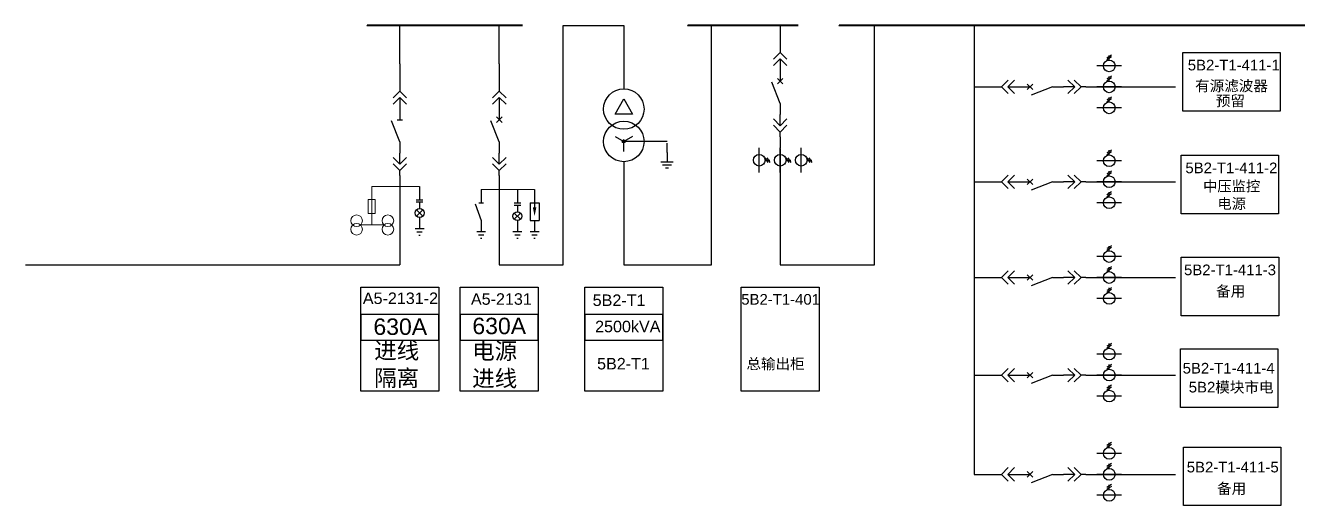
# Model space of a CAD drawing. Header units: metres. Extents: x 110 to 423, y 63 to 293.
# Drawn here: x 110.3 to 195.4, y 238.7 to 270.8 of the extents above; entities that cross this region are included whole.
import ezdxf
from ezdxf.enums import TextEntityAlignment as Align

# ---------------------------------------------------------------- set-up
doc = ezdxf.new("R2010")
doc.units = ezdxf.units.M
doc.header["$MEASUREMENT"] = 0
doc.linetypes.add('CENTER', pattern=[2, 1.25, -0.25, 0.25, -0.25])
doc.linetypes.add('CONTINOUS', pattern=[0])
doc.layers.get('0').update_dxf_attribs({"linetype": 'CONTINUOUS', "lineweight": 25})
doc.styles.add('Standard_copy2', font='arial.ttf')

# ---------------------------------------------------------------- blocks, each defined once
blk = doc.blocks.new('DYDQAA05')
at = {"color": 0}
blk.add_lwpolyline([(0, 0), (0, -7)], dxfattribs=at)
blk = doc.blocks.new('DYDQ0201')
at = {"color": 0}
for points in [[(0.86, -0.86), (-0.86, 0.86)], [(-0.86, -0.86), (0.86, 0.86)], [(0, -7), (-2.61, -0.37)]]:
    blk.add_lwpolyline(points, dxfattribs=at)
blk = doc.blocks.new('DYDQAA09')
at = {"color": 0}
blk.add_lwpolyline([(0, 0), (0, -3.5)], dxfattribs=at)
blk.add_lwpolyline([(0, 0), (0, -3.5)], dxfattribs=at)
blk.add_lwpolyline([(0, 0), (0, -3.5)], dxfattribs=at)
blk.add_lwpolyline([(0, 0), (0, -3.5)], dxfattribs=at)
blk.add_lwpolyline([(0, 0), (0, -3.5)], dxfattribs=at)
blk.add_lwpolyline([(0, 0), (0, -3.5)], dxfattribs=at)
blk.add_lwpolyline([(0, 0), (0, -3.5)], dxfattribs=at)
blk.add_lwpolyline([(0, 0), (0, -3.5)], dxfattribs=at)
blk.add_lwpolyline([(0, 0), (0, -3.5)], dxfattribs=at)
blk = doc.blocks.new('DYDQAA04')
at = {"color": 0}
for points in [[(0, -3.5), (0, 0)], [(-2.12, -1.38), (0, -3.5)], [(-2.12, -3.38), (0, -5.5)], [(2.12, -1.38), (0, -3.5)], [(2.12, -3.38), (0, -5.5)], [(0, -7), (0, -5.5)]]:
    blk.add_lwpolyline(points, dxfattribs=at)
blk = doc.blocks.new('A$C03DD39B5')
for p, q in [((417, 475), (283, 392)), ((417, 422), (283, 339)), ((350, 333), (350, 467))]:
    blk.add_line(p, q)
blk.add_lwpolyline([(700, 167), (0, 167)])
blk.add_circle((350, 167), 167)
blk = doc.blocks.new('DYDQAA03')
at = {"color": 0}
for points in [[(0, 0), (0, -1.5)], [(-2.12, -3.62), (0, -1.5)], [(-2.12, -5.62), (0, -3.5)], [(2.12, -3.62), (0, -1.5)], [(2.12, -5.62), (0, -3.5)], [(0, -3.5), (0, -7)]]:
    blk.add_lwpolyline(points, dxfattribs=at)

msp = doc.modelspace()

# ---------------------------------------------------------------- linework, layer by layer
for p, q in [((135.337, 268.214, -21899.696), (135.337, 270.794, -20516.42)), ((141.976, 268.214, -21899.746), (141.976, 270.794, -20516.42)), ((146.24, 254.77, -19698.531), (146.24, 270.794, -19698.531)), ((146.24, 270.794, -19698.531), (150.294, 270.794, -19698.531)), ((167.042, 254.77, -20932.248), (167.042, 270.794, -20932.248)), ((173.707, 270.794, -20932.248), (173.707, 240.761, 15830.092)), ((181.946, 266.683, 18031.307), (183.586, 266.683, 18031.307)), ((183.586, 266.683, 18031.307), (187.151, 266.683, 18031.307)), ((135.154, 264.489, -21899.746), (135.521, 264.489, -21899.746)), ((135.337, 262.998, -21899.746), (134.781, 264.409, -21899.746)), ((160.743, 262.554, -20932.248), (160.743, 260.914, -20932.248)), ((160.743, 260.914, -20932.248), (160.743, 254.77, -20932.248)), ((181.946, 260.334, 18031.307), (183.586, 260.334, 18031.307)), ((183.586, 260.334, 18031.307), (187.151, 260.334, 18031.307)), ((135.337, 260.018, -21899.746), (135.337, 258.335, -19698.531)), ((136.655, 260.026, -19698.531), (136.655, 259.137, -19698.531)), ((140.765, 259.812, -21899.746), (140.765, 258.923, -21899.746)), ((141.976, 260.018, -21899.746), (141.976, 258.335, -19698.531)), ((143.187, 259.812, -21899.746), (143.187, 258.923, -21899.746)), ((144.336, 259.812, -25900.015), (144.336, 258.331, -25900.015)), ((136.433, 259.137, -19698.531), (136.877, 259.137, -19698.531)), ((136.433, 258.989, -19698.531), (136.877, 258.989, -19698.531)), ((136.655, 258.989, -19698.531), (136.655, 258.544, -19698.531)), ((140.36, 258.852, -21899.746), (140.765, 257.738, -21899.746)), ((140.617, 258.923, -21899.746), (140.913, 258.923, -21899.746)), ((142.965, 258.923, -21899.746), (143.41, 258.923, -21899.746)), ((142.965, 258.775, -21899.746), (143.41, 258.775, -21899.746)), ((143.187, 258.775, -21899.746), (143.187, 258.331, -21899.746)), ((144.039, 258.923, -25900.015), (144.632, 258.923, -25900.015)), ((144.039, 258.923, -25900.015), (144.039, 257.738, -25900.015)), ((144.632, 258.923, -25900.015), (144.632, 257.738, -25900.015)), ((135.337, 258.335, -19698.531), (135.337, 254.77, -19698.531)), ((136.864, 258.039, -19698.531), (136.445, 258.458, -19698.531)), ((136.445, 258.039, -19698.531), (136.864, 258.458, -19698.531)), ((136.655, 257.952, -19698.531), (136.655, 257.211, -19698.531)), ((140.765, 257.738, -21899.746), (140.765, 256.997, -21899.746)), ((141.976, 258.335, -19698.531), (141.976, 254.77, -19698.531)), ((142.978, 257.825, -21899.746), (143.397, 258.244, -21899.746)), ((143.397, 257.825, -21899.746), (142.978, 258.244, -21899.746)), ((143.187, 257.738, -21899.746), (143.187, 256.997, -21899.746)), ((144.039, 257.738, -25900.015), (144.632, 257.738, -25900.015)), ((144.336, 257.738, -25900.015), (144.336, 256.997, -25900.015)), ((136.359, 257.211, -19698.531), (136.951, 257.211, -19698.531)), ((136.477, 256.989, -19698.531), (136.833, 256.989, -19698.531)), ((140.469, 256.997, -21899.746), (141.061, 256.997, -21899.746)), ((142.891, 256.997, -21899.746), (143.484, 256.997, -21899.746)), ((144.039, 256.997, -25900.015), (144.632, 256.997, -25900.015)), ((136.611, 256.767, -19698.531), (136.699, 256.767, -19698.531)), ((140.587, 256.775, -21899.746), (140.943, 256.775, -21899.746)), ((140.72, 256.553, -21899.746), (140.809, 256.553, -21899.746)), ((143.01, 256.775, -21899.746), (143.365, 256.775, -21899.746)), ((143.143, 256.553, -21899.746), (143.232, 256.553, -21899.746)), ((144.158, 256.775, -25900.015), (144.513, 256.775, -25900.015)), ((144.291, 256.553, -25900.015), (144.38, 256.553, -25900.015)), ((141.976, 254.77, -19698.531), (146.24, 254.77, -19698.531)), ((160.743, 254.77, -20932.248), (167.042, 254.77, -20932.248)), ((181.946, 253.93, 18031.307), (183.586, 253.93, 18031.307)), ((183.586, 253.93, 18031.307), (187.151, 253.93, 18031.307)), ((181.946, 247.4, 18031.307), (183.586, 247.4, 18031.307)), ((183.586, 247.4, 18031.307), (187.151, 247.4, 18031.307)), ((181.946, 240.761, 18031.307), (183.586, 240.761, 18031.307)), ((183.586, 240.761, 18031.307), (187.151, 240.761, 18031.307))]:
    msp.add_line(p, q)
at = {"color": 0}
for p, q in [((150.294, 270.794, -18106.706), (150.294, 266.55, -22717.634)), ((156.153, 254.77, -22717.634), (156.153, 270.794, -20932.248)), ((149.708, 264.858, -22717.634), (150.294, 265.873, -22717.634)), ((149.708, 264.858, -22717.634), (150.294, 265.873, -22717.634)), ((150.294, 265.873, -22717.634), (150.88, 264.858, -22717.634)), ((150.88, 264.858, -22717.634), (149.708, 264.858, -22717.634)), ((149.708, 263.37, -22717.634), (150.294, 263.031, -22717.634)), ((150.285, 263.132, -22717.634), (150.193, 263.041, -22717.634)), ((150.327, 263.127, -22717.634), (150.198, 262.998, -22717.634)), ((150.252, 263.124, -22717.634), (150.202, 263.073, -22717.634)), ((150.344, 263.12, -22717.634), (150.206, 262.981, -22717.634)), ((150.37, 263.098, -22717.634), (150.227, 262.955, -22717.634)), ((150.381, 263.085, -22717.634), (150.241, 262.945, -22717.634)), ((150.394, 263.05, -22717.634), (150.275, 262.932, -22717.634)), ((150.88, 263.37, -22717.634), (150.294, 263.031, -22717.634)), ((153.182, 263.031, -22717.634), (150.294, 263.031, -22717.634)), ((150.294, 262.355, -22717.634), (150.294, 263.031, -22717.634)), ((150.396, 263.028, -22717.634), (150.298, 262.93, -22717.634)), ((150.294, 261.678, -22717.634), (150.294, 254.77, -22717.634)), ((152.776, 261.678, -22717.634), (153.588, 261.678, -22717.634)), ((152.877, 261.475, -22717.634), (153.486, 261.475, -22717.634)), ((153.08, 261.272, -22717.634), (153.283, 261.272, -22717.634)), ((150.294, 254.77, -22717.634), (156.153, 254.77, -22717.634))]:
    msp.add_line(p, q, dxfattribs=at)
at = {"color": 0, "linetype": 'CENTER', "ltscale": 0.5}
msp.add_line((153.182, 262.287, -22717.634), (153.182, 263.031, -22717.634), dxfattribs=at)
at = {"lineweight": 0}
for p, q in [((133.461, 260.026, -19698.531), (133.461, 257.443, -19698.531)), ((132.71, 257.443, -19698.531), (134.269, 257.443, -19698.531))]:
    msp.add_line(p, q, dxfattribs=at)
at = {"color": 1}
msp.add_line((110.325, 254.77, -26311.519), (135.337, 254.77, -19698.531), dxfattribs=at)
at = {"color": 1, "lineweight": 40, "ltscale": 100}
for points, elevation in [([(143.525, 270.794), (133.144, 270.794), (133.144, 270.794)], -20516.42), ([(161.944, 270.794), (154.576, 270.794), (154.576, 270.794)], -20932.248), ([(277.351, 270.794), (164.691, 270.794), (164.691, 270.794)], -20932.248)]:
    msp.add_lwpolyline(points, dxfattribs=dict(at, elevation=elevation))
at = {"lineweight": -3}
for points, elevation in [([(187.635, 268.982), (194.149, 268.982), (194.149, 265.068), (187.635, 265.068)], 53470.608), ([(187.519, 262.104), (194.034, 262.104), (194.034, 258.189), (187.519, 258.189)], 15830.092), ([(187.536, 255.282), (194.05, 255.282), (194.05, 251.368), (187.536, 251.368)], 53975.709), ([(187.473, 249.158), (193.987, 249.158), (193.987, 245.244), (187.473, 245.244)], 15830.092), ([(187.679, 242.588), (194.193, 242.588), (194.193, 238.673), (187.679, 238.673)], 15830.092)]:
    msp.add_lwpolyline(points, close=True, dxfattribs=dict(at, elevation=elevation))
at = {"color": 0, "elevation": -22717.634}
msp.add_lwpolyline([(153.182, 262.287), (153.182, 261.678)], dxfattribs=at)
at = {"lineweight": 0}
for points, elevation in [([(136.655, 260.026), (133.461, 260.026)], -19698.531), ([(144.336, 259.812), (140.765, 259.812)], -21899.746)]:
    msp.add_lwpolyline(points, dxfattribs=dict(at, elevation=elevation))
at = {"lineweight": 0, "elevation": -19698.531}
msp.add_lwpolyline([(133.461, 258.211), (133.227, 258.211), (133.227, 259.146), (133.695, 259.146), (133.695, 258.211)], close=True, dxfattribs=at)
at = {"lineweight": 0, "elevation": -25900.015}
msp.add_lwpolyline([(144.336, 258.034, 0, 0.237, 0), (144.336, 258.627, 0, 0.237, 0)], format="xyseb", dxfattribs=at)
for points, elevation in [([(132.733, 253.282), (137.942, 253.282), (137.942, 246.327), (132.733, 246.327)], -19698.531), ([(139.372, 253.282), (144.581, 253.282), (144.581, 246.327), (139.372, 246.327)], -18166.052), ([(147.69, 253.282), (152.899, 253.282), (152.899, 246.327), (147.69, 246.327)], -18166.052), ([(158.139, 253.282), (163.348, 253.282), (163.348, 246.327), (158.139, 246.327)], -21750.186), ([(132.733, 249.729), (137.942, 249.729), (137.942, 251.465), (132.733, 251.465)], -19698.531), ([(139.372, 249.729), (144.581, 249.729), (144.581, 251.465), (139.372, 251.465)], -18166.052), ([(147.69, 249.729), (152.899, 249.729), (152.899, 251.465), (147.69, 251.465)], -18166.052)]:
    msp.add_lwpolyline(points, close=True, dxfattribs=dict(elevation=elevation))
at = {"color": 0, "linetype": 'CONTINOUS'}
for centre in [(150.294, 265.196, -22717.634), (150.294, 263.031, -22717.634)]:
    msp.add_circle(centre, 1.353, dxfattribs=at)
at = {"color": 0}
msp.add_circle((150.294, 263.031, -22717.634), 0.101, dxfattribs=at)
for centre in [(136.655, 258.248, -19698.531), (143.187, 258.034, -21899.746)]:
    msp.add_circle(centre, 0.296)
at = {"lineweight": 0}
for centre in [(132.446, 257.73, -19698.531), (134.533, 257.73, -19698.531), (132.446, 257.157, -19698.531), (134.533, 257.157, -19698.531)]:
    msp.add_circle(centre, 0.39, dxfattribs=at)

# ---------------------------------------------------------------- block references
for name, p, xscale, yscale, zscale in [('DYDQAA05', (160.743, 270.794, -23133.463), 0.2128954749704126, 0.2128954749704126, 0.2128954749704126), ('DYDQAA03', (160.743, 269.303, -23133.463), 0.2128954749704126, 0.2128954749704126, 0.2128954749704126), ('A$C03DD39B5', (181.903, 267.696, 18031.307), 0.002338875, 0.002338875, 0.002338875), ('DYDQAA05', (135.337, 268.214, -21899.746), 0.2128954749704126, 0.2128954749704126, 0.2128954749704126), ('DYDQAA05', (141.976, 268.214, -21899.746), 0.2128954749704126, 0.2128954749704126, 0.2128954749704126), ('DYDQ0201', (160.743, 267.068, -23133.463), 0.2128954749704126, 0.2128954749704126, 0.2128954749704126), ('DYDQAA09', (160.743, 267.813, -23133.463), 0.2128954749704126, 0.2128954749704126, 0.2128954749704126), ('A$C03DD39B5', (181.903, 266.293, 18031.307), 0.002338875, 0.002338875, 0.002338875), ('DYDQAA03', (135.337, 266.724, -21899.746), 0.2128954749704126, 0.2128954749704126, 0.2128954749704126), ('DYDQAA03', (141.976, 266.724, -21899.746), 0.2128954749704126, 0.2128954749704126, 0.2128954749704126), ('DYDQAA09', (160.743, 265.578, -23133.463), 0.2128954749704126, 0.2128954749704126, 0.2128954749704126), ('A$C03DD39B5', (181.903, 264.89, 18031.307), 0.002338875, 0.002338875, 0.002338875), ('DYDQAA09', (135.337, 265.234, -21899.746), 0.2128954749704126, 0.2128954749704126, 0.2128954749704126), ('DYDQ0201', (141.976, 264.489, -21899.746), 0.2128954749704126, 0.2128954749704126, 0.2128954749704126), ('DYDQAA09', (141.976, 265.234, -21899.746), 0.2128954749704126, 0.2128954749704126, 0.2128954749704126), ('DYDQAA04', (160.743, 264.832, -23133.463), 0.2128954749704126, 0.2128954749704126, 0.2128954749704126), ('DYDQAA09', (135.337, 262.998, -21899.746), 0.2128954749704126, 0.2128954749704126, 0.2128954749704126), ('DYDQAA09', (141.976, 262.998, -21899.746), 0.2128954749704126, 0.2128954749704126, 0.2128954749704126), ('DYDQAA09', (160.743, 263.342, -23133.463), 0.2128954749704126, 0.2128954749704126, 0.2128954749704126), ('DYDQAA04', (135.337, 262.253, -21899.746), 0.2128954749704126, 0.2128954749704126, 0.2128954749704126), ('DYDQAA04', (141.976, 262.253, -21899.746), 0.2128954749704126, 0.2128954749704126, 0.2128954749704126), ('A$C03DD39B5', (181.903, 261.347, 18031.307), 0.002338875, 0.002338875, 0.002338875), ('DYDQAA09', (135.337, 260.763, -21899.746), 0.2128954749704126, 0.2128954749704126, 0.2128954749704126), ('DYDQAA09', (141.976, 260.763, -21899.746), 0.2128954749704126, 0.2128954749704126, 0.2128954749704126), ('A$C03DD39B5', (181.903, 259.944, 18031.307), 0.002338875, 0.002338875, 0.002338875), ('A$C03DD39B5', (181.903, 258.54, 18031.307), 0.002338875, 0.002338875, 0.002338875), ('A$C03DD39B5', (181.903, 254.943, 18031.307), 0.002338875, 0.002338875, 0.002338875), ('A$C03DD39B5', (181.903, 253.54, 18031.307), 0.002338875, 0.002338875, 0.002338875), ('A$C03DD39B5', (181.903, 252.137, 18031.307), 0.002338875, 0.002338875, 0.002338875), ('A$C03DD39B5', (181.903, 248.414, 18031.307), 0.002338875, 0.002338875, 0.002338875), ('A$C03DD39B5', (181.903, 247.01, 18031.307), 0.002338875, 0.002338875, 0.002338875), ('A$C03DD39B5', (181.903, 245.607, 18031.307), 0.002338875, 0.002338875, 0.002338875), ('A$C03DD39B5', (181.903, 241.775, 18031.307), 0.002338875, 0.002338875, 0.002338875), ('A$C03DD39B5', (181.903, 240.371, 18031.307), 0.002338875, 0.002338875, 0.002338875), ('A$C03DD39B5', (181.903, 238.968, 18031.307), 0.002338875, 0.002338875, 0.002338875)]:
    msp.add_blockref(name, p, dxfattribs=dict(xscale=xscale, yscale=yscale, zscale=zscale))
for name, p, xscale, yscale, zscale, rotation in [('DYDQAA03', (175.197, 266.683, 15830.092), 0.2128954749704126, 0.2128954749704126, 0.2128954749704126, 90), ('DYDQAA04', (179.668, 266.683, 15830.092), 0.2128954749704126, 0.2128954749704126, 0.2128954749704126, 90), ('DYDQAA05', (173.707, 266.683, 15830.092), 0.2128954749704126, 0.2128954749704126, 0.2128954749704126, 90), ('DYDQAA09', (176.687, 266.683, 15830.092), 0.2128954749704126, 0.2128954749704126, 0.2128954749704126, 90), ('DYDQ0201', (177.432, 266.683, 15830.092), 0.2128954749704126, 0.2128954749704126, 0.2128954749704126, 90), ('DYDQAA09', (178.923, 266.683, 15830.092), 0.2128954749704126, 0.2128954749704126, 0.2128954749704126, 90), ('DYDQAA09', (181.158, 266.683, 15830.092), 0.2128954749704126, 0.2128954749704126, 0.2128954749704126, 90), ('A$C03DD39B5', (158.95, 262.597, -20932.248), 0.002338875, 0.002338875, 0.002338875, 270), ('A$C03DD39B5', (160.353, 262.597, -20932.248), 0.002338875, 0.002338875, 0.002338875, 270), ('A$C03DD39B5', (161.757, 262.597, -20932.248), 0.002338875, 0.002338875, 0.002338875, 270), ('DYDQAA05', (173.707, 260.334, 15830.092), 0.2128954749704126, 0.2128954749704126, 0.2128954749704126, 90), ('DYDQAA03', (175.197, 260.334, 15830.092), 0.2128954749704126, 0.2128954749704126, 0.2128954749704126, 90), ('DYDQAA09', (176.687, 260.334, 15830.092), 0.2128954749704126, 0.2128954749704126, 0.2128954749704126, 90), ('DYDQ0201', (177.432, 260.334, 15830.092), 0.2128954749704126, 0.2128954749704126, 0.2128954749704126, 90), ('DYDQAA09', (178.923, 260.334, 15830.092), 0.2128954749704126, 0.2128954749704126, 0.2128954749704126, 90), ('DYDQAA04', (179.668, 260.334, 15830.092), 0.2128954749704126, 0.2128954749704126, 0.2128954749704126, 90), ('DYDQAA09', (181.158, 260.334, 15830.092), 0.2128954749704126, 0.2128954749704126, 0.2128954749704126, 90), ('DYDQAA03', (175.197, 253.93, 15830.092), 0.2128954749704126, 0.2128954749704126, 0.2128954749704126, 90), ('DYDQAA04', (179.668, 253.93, 15830.092), 0.2128954749704126, 0.2128954749704126, 0.2128954749704126, 90), ('DYDQAA05', (173.707, 253.93, 15830.092), 0.2128954749704126, 0.2128954749704126, 0.2128954749704126, 90), ('DYDQAA09', (176.687, 253.93, 15830.092), 0.2128954749704126, 0.2128954749704126, 0.2128954749704126, 90), ('DYDQ0201', (177.432, 253.93, 15830.092), 0.2128954749704126, 0.2128954749704126, 0.2128954749704126, 90), ('DYDQAA09', (178.923, 253.93, 15830.092), 0.2128954749704126, 0.2128954749704126, 0.2128954749704126, 90), ('DYDQAA09', (181.158, 253.93, 15830.092), 0.2128954749704126, 0.2128954749704126, 0.2128954749704126, 90), ('DYDQAA03', (175.197, 247.4, 15830.092), 0.2128954749704126, 0.2128954749704126, 0.2128954749704126, 90), ('DYDQ0201', (177.432, 247.4, 15830.092), 0.2128954749704126, 0.2128954749704126, 0.2128954749704126, 90), ('DYDQAA04', (179.668, 247.4, 15830.092), 0.2128954749704126, 0.2128954749704126, 0.2128954749704126, 90), ('DYDQAA05', (173.707, 247.4, 15830.092), 0.2128954749704126, 0.2128954749704126, 0.2128954749704126, 90), ('DYDQAA09', (176.687, 247.4, 15830.092), 0.2128954749704126, 0.2128954749704126, 0.2128954749704126, 90), ('DYDQAA09', (178.923, 247.4, 15830.092), 0.2128954749704126, 0.2128954749704126, 0.2128954749704126, 90), ('DYDQAA09', (181.158, 247.4, 15830.092), 0.2128954749704126, 0.2128954749704126, 0.2128954749704126, 90), ('DYDQAA05', (173.707, 240.761, 15830.092), 0.2128954749704126, 0.2128954749704126, 0.2128954749704126, 90), ('DYDQAA03', (175.197, 240.761, 15830.092), 0.2128954749704126, 0.2128954749704126, 0.2128954749704126, 90), ('DYDQAA09', (176.687, 240.761, 15830.092), 0.2128954749704126, 0.2128954749704126, 0.2128954749704126, 90), ('DYDQ0201', (177.432, 240.761, 15830.092), 0.2128954749704126, 0.2128954749704126, 0.2128954749704126, 90), ('DYDQAA09', (178.923, 240.761, 15830.092), 0.2128954749704126, 0.2128954749704126, 0.2128954749704126, 90), ('DYDQAA04', (179.668, 240.761, 15830.092), 0.2128954749704126, 0.2128954749704126, 0.2128954749704126, 90), ('DYDQAA09', (181.158, 240.761, 15830.092), 0.2128954749704126, 0.2128954749704126, 0.2128954749704126, 90)]:
    msp.add_blockref(name, p, dxfattribs=dict(xscale=xscale, yscale=yscale, zscale=zscale, rotation=rotation))

# ---------------------------------------------------------------- texts
at = {"lineweight": 0, "style": 'Standard_copy2'}
for s, p in [('5B2-T1-411-1', (191.039, 267.785, 15324.992)), ('有源滤波器', (190.889, 266.398, 15703.793)), ('预留', (190.815, 265.396, 15830.092)), ('5B2-T1-411-2', (190.881, 260.906, -22315.525)), ('5B2-T1-411-3', (190.788, 254.085, 15830.092)), ('备用', (190.833, 252.66, 15830.092)), ('5B2-T1-401', (160.77, 252.113, -23133.463)), ('总输出柜', (160.429, 247.799, -23133.463)), ('5B2-T1-411-4', (190.698, 247.506, 15830.092)), ('5B2模块市电', (190.863, 246.239, 15830.092)), ('5B2-T1-411-5', (190.971, 240.891, 15830.092)), ('备用', (190.898, 239.458, 15830.092))]:
    msp.add_text(s, height=0.7128, dxfattribs=at).set_placement(p, align=Align.CENTER)
at = {"color": 7, "lineweight": 30, "insert": (190.899, 259.419, -28974.417), "char_height": 0.7, "width": 4.06594, "attachment_point": 5, "style": 'Standard_copy2'}
msp.add_mtext('中压监控电源', dxfattribs=at)
at = {"style": 'Standard_copy2'}
for s, insert, char_height, width, attachment_point in [('A5-2131-2', (132.862, 252.927, -17750.224), 0.77, 1.13429, 1), ('A5-2131', (140.083, 252.876, -17750.224), 0.77, 1.13429, 1), ('5B2-T1\\P', (148.216, 252.796, -14166.09), 0.77, 1.13429, 1), ('630A', (133.568, 251.19, -19698.531), 1.1, 1.13429, 1), ('630A', (140.179, 251.241, -21646.839), 1.1, 1.13429, 1), ('{\\H0.7x;2500\\H1.000003x;kVA\\P', (148.377, 251.037, -19454.43), 1.1, 1.13429, 1), ('{\\fSimSun|b0|i0|c134|p2;进线\\P隔离}', (133.624, 248.063, -19698.531), 1.1, 3.54631, 4), ('{\\fSimSun|b0|i0|c134|p2;电源进线}', (140.17, 248.042, -19698.531), 1.1, 3.54631, 4), ('5B2-T1', (148.509, 248.551, -14166.09), 0.77, 1.13429, 1)]:
    msp.add_mtext(s, dxfattribs=dict(at, insert=insert, char_height=char_height, width=width, attachment_point=attachment_point))

doc.saveas('drawing.dxf')
